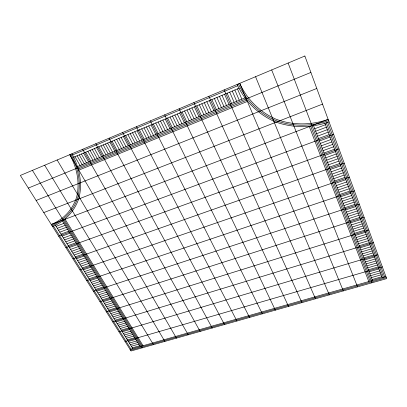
<?xml version="1.0" encoding="UTF-8"?>
<svg xmlns="http://www.w3.org/2000/svg" width="407" height="407" viewBox="0 0 407 407"><rect width="100%" height="100%" fill="white"/><g stroke="black" fill="none" stroke-linecap="round" stroke-linejoin="round"><path stroke-width="0.61" d="M51.908 225.478C64.235 220.457 73.748 210.343 77.788 197.634C81.461 182.794 78.063 167.465 70.884 154.222M52.523 226.455C65.105 221.347 74.817 211.04 78.953 198.087C82.723 182.941 79.263 167.292 71.947 153.775M72.456 154.95L237.83 85.684M73.469 157.3L239.28 88.141M77.478 166.6L245.029 97.889M28.322 188.07L310.892 72.436M78.449 168.91L246.474 100.295M78.648 170.177L247.553 101.348M36.131 200.453L316.783 88.467M43.783 212.596L322.532 104.116M56.08 226.328L63.965 223.351M314.728 128.765L325.473 124.71M57.306 228.281L65.186 225.325M315.664 131.232L326.399 127.198M58.532 230.235L66.402 227.289M316.6 133.689L327.32 129.68M59.753 232.178L67.618 229.248M317.531 136.142L328.235 132.153M60.969 234.117L68.824 231.201M318.462 138.578L329.146 134.615M58.649 236.167L333.643 134.351M62.179 236.045L70.029 233.145M319.388 141.01L330.057 137.067M63.385 237.973L71.235 235.083M320.309 143.437L330.967 139.515M64.591 239.891L72.431 237.016M321.225 145.848L331.868 141.946M65.792 241.804L73.626 238.945M322.141 148.25L332.768 144.373M66.987 243.712L74.812 240.868M323.051 150.646L333.664 146.79M68.183 245.609L75.997 242.781M323.957 153.032L334.559 149.196M65.863 247.609L339.006 148.952M69.368 247.507L77.182 244.688M324.862 155.408L335.444 151.592M70.553 249.394L78.358 246.591M325.763 157.779L336.335 153.983M71.734 251.277L79.533 248.489M326.663 160.139L337.215 156.364M72.914 253.149L80.703 250.376M327.559 162.49L338.095 158.735M74.084 255.021L81.873 252.259M328.449 164.83L338.97 161.096M75.254 256.883L83.033 254.136M329.334 167.165L339.845 163.451M72.945 258.837L344.251 163.227M76.419 258.745L84.193 256.008M330.219 169.485L340.715 165.797M77.584 260.597L85.348 257.875M331.1 171.805L341.58 168.132M78.744 262.444L86.503 259.737M331.98 174.11L342.445 170.462M79.899 264.28L87.647 261.589M332.855 176.409L343.305 172.777M81.049 266.117L88.792 263.436M333.725 178.698L344.164 175.086M82.199 267.948L89.937 265.278M334.59 180.983L345.014 177.391M79.889 269.851L349.379 177.182M83.338 269.77L91.071 267.114M335.46 183.257L345.869 179.685M84.483 271.586L92.206 268.946M336.319 185.521L346.713 181.97M85.618 273.397L93.335 270.772M337.179 187.78L347.558 184.244M86.752 275.203L94.465 272.588M338.034 190.028L348.402 186.513M87.881 277.004L95.589 274.404M338.883 192.267L349.237 188.772M89.006 278.8L96.708 276.211M339.733 194.5L350.076 191.025M86.701 280.657L354.395 190.837M90.13 280.586L97.822 278.012M340.583 196.723L350.905 193.269M91.249 282.372L98.937 279.807M341.422 198.942L351.734 195.502M92.364 284.152L100.046 281.598M342.267 201.15L352.564 197.731M93.478 285.923L101.15 283.384M343.101 203.352L353.383 199.949M94.587 287.688L102.254 285.165M343.935 205.545L354.207 202.162M95.691 289.448L103.353 286.935M344.77 207.728L355.021 204.365M93.391 291.264L359.305 204.192M96.795 291.209L104.446 288.705M345.594 209.905L355.835 206.558M97.894 292.959L105.535 290.471M346.423 212.072L356.649 208.745M98.987 294.704L106.624 292.226M347.242 214.235L357.458 210.923M100.076 296.444L107.713 293.976M348.061 216.387L358.262 213.095M101.165 298.178L108.791 295.726M348.88 218.534L359.066 215.262M102.254 299.903L109.87 297.466M349.694 220.675L359.864 217.414M99.954 301.673L364.107 217.262M103.332 301.628L110.948 299.201M350.503 222.802L360.663 219.566M104.411 303.347L112.017 300.931M351.312 224.929L361.457 221.703M105.489 305.062L113.085 302.655M352.116 227.045L362.245 223.84M106.558 306.766L114.153 304.375M352.92 229.151L363.034 225.966M107.626 308.47L115.212 306.089M353.719 231.252L363.822 228.083M108.694 310.17L116.275 307.799M354.512 233.348L364.606 230.194M106.4 311.894L368.803 230.057M109.753 311.859L117.328 309.503M355.306 235.434L365.384 232.295M110.811 313.548L118.381 311.202M356.1 237.51L366.163 234.391M111.869 315.232L119.429 312.897M356.888 239.581L366.936 236.482M112.922 316.905L120.477 314.586M357.672 241.646L367.709 238.563M113.97 318.579L121.52 316.27M358.455 243.707L368.477 240.634M115.018 320.248L122.558 317.948M359.233 245.757L369.246 242.699M112.729 321.932L373.407 242.582M116.061 321.906L123.596 319.617M360.012 247.797L370.009 244.76M117.099 323.565L124.628 321.286M360.785 249.832L370.772 246.815M118.137 325.218L125.656 322.949M361.558 251.862L371.53 248.86M119.17 326.862L126.684 324.608M362.327 253.887L372.283 250.895M120.197 328.505L127.706 326.261M363.095 255.901L373.041 252.925M121.225 330.143L128.729 327.91M363.858 257.906L373.789 254.95M118.946 331.791L377.915 254.843M122.253 331.776L129.747 329.553M364.621 259.91L374.537 256.97M123.275 333.404L130.759 331.191M365.379 261.904L375.285 258.979M124.293 335.027L131.771 332.824M366.132 263.889L376.027 260.979M125.305 336.645L132.784 334.452M366.885 265.873L376.765 262.978M126.318 338.258L133.786 336.075M367.638 267.847L377.503 264.967M127.325 339.865L134.788 337.698M368.386 269.81L378.24 266.946M125.051 341.473L382.326 266.86M128.332 341.468L135.79 339.311M369.134 271.774L378.973 268.925M129.334 343.065L136.788 340.918M369.877 273.728L379.706 270.894M130.337 344.658L137.78 342.521M370.614 275.671L380.433 272.853M131.334 346.25L138.772 344.124M371.357 277.615L381.156 274.811M132.331 347.832L139.759 345.716M372.09 279.548L381.878 276.76M130.057 349.409L385.938 276.679M130.555 350.198L386.294 277.655M328.612 120.665C311.406 126.658 292.653 126.852 275.524 120.467C259.045 113.278 245.899 100.234 238.41 83.908M329.075 121.922C311.533 128.022 292.419 128.21 274.959 121.703C258.16 114.377 244.755 101.089 237.103 84.453M53.424 225.956L130.978 349.15M55.22 224.959L132.824 348.626M32.423 170.365L142.17 347.837M62.464 220.93L140.252 346.515M65.018 219.108L143.055 345.716M64.281 219.897L142.119 345.981M44.684 165.217L153.439 344.648M57.148 159.987L164.866 341.412M176.455 338.131L69.816 154.67C76.857 167.633 80.204 182.646 76.623 197.186C72.68 209.646 63.37 219.566 51.287 224.496L328.154 119.409C311.284 125.3 292.887 125.493 276.088 119.231C259.931 112.174 247.044 99.374 239.713 83.359L329.294 294.861M74.954 156.68L80.072 165.532M77.091 155.784L82.204 164.662M79.233 154.894L84.335 163.782M81.385 153.999L86.477 162.907M82.692 149.262L188.207 334.803M83.537 153.098L88.624 162.027M85.699 152.198L90.776 161.141M87.866 151.292L92.933 160.256M90.039 150.387L95.101 159.371M92.216 149.481L97.268 158.481M94.399 148.57L99.445 157.59M95.782 143.768L200.122 331.43M96.591 147.655L101.628 156.695M98.789 146.739L103.816 155.8M100.987 145.818L106.008 154.899M103.2 144.897L108.206 153.994M105.413 143.976L110.414 153.093M107.631 143.05L112.627 152.182M109.091 138.182L212.21 328.006M109.859 142.119L114.845 151.272M112.093 141.188L117.068 150.361M114.331 140.252L119.297 149.445M116.58 139.316L121.535 148.53M118.829 138.38L123.779 147.609M121.088 137.439L126.028 146.688M122.624 132.504L224.471 324.537M123.357 136.493L128.281 145.762M125.626 135.546L130.545 144.836M127.905 134.595L132.809 143.905M130.189 133.644L135.083 142.974M132.478 132.687L137.368 142.038M134.773 131.731L139.652 141.102M136.391 126.725L236.91 321.016M137.078 130.769L141.946 140.161M139.387 129.808L144.246 139.214M141.702 128.841L146.551 138.273M144.027 127.869L148.865 137.322M146.357 126.898L151.185 136.37M148.692 125.926L153.51 135.419M150.387 120.848L249.532 317.445M151.033 124.949L155.84 134.463M153.383 123.967L158.181 133.501M155.739 122.985L160.526 132.54M158.104 121.998L162.881 131.573M160.475 121.011L165.237 130.606M162.851 120.019L167.603 129.64M165.232 119.027L169.978 128.663M167.623 118.03L172.354 127.691M164.632 114.871L262.337 313.817M170.019 117.028L174.74 126.709M172.426 116.026L177.137 125.727M174.837 115.023L179.538 124.746M177.254 114.011L181.944 123.759M179.126 108.791L275.33 310.139M179.68 112.998L184.356 122.766M182.112 111.986L186.777 121.774M184.549 110.969L189.204 120.777M186.996 109.951L191.641 119.78M189.448 108.923L194.083 118.778M191.911 107.901L196.53 117.776M194.378 106.868L198.987 116.768M196.851 105.84L201.45 115.756M193.869 102.6L288.522 306.405M199.333 104.803L203.917 114.743M201.826 103.765L206.395 113.731M204.324 102.722L208.883 112.708M206.827 101.679L211.375 111.691M208.883 96.301L301.908 302.615M209.34 100.631L213.873 110.663M211.859 99.583L216.382 109.636M214.382 98.525L218.895 108.603M216.916 97.471L221.413 107.57M219.459 96.408L223.942 106.532M222.008 95.345L226.48 105.494M224.16 89.886L315.496 298.769M224.567 94.282L229.024 104.451M227.131 93.208L231.578 103.403M229.701 92.14L234.137 102.355M232.28 91.061L236.701 101.302M234.87 89.983L239.275 100.244M237.464 88.899L241.855 99.186M255.555 76.709L343.305 290.898M271.688 69.938L357.529 286.869M310.765 126.394L370.029 281.201M309.239 126.384L368.813 281.547M313.573 125.727L372.456 280.509M288.12 63.039L371.978 282.779M324.827 122.965L382.239 277.732M326.241 122.619L383.47 277.381M327.655 122.273L384.701 277.03M304.858 56.013L20.35 175.432L131.049 350.987L386.65 278.627L304.858 56.013"/></g></svg>
